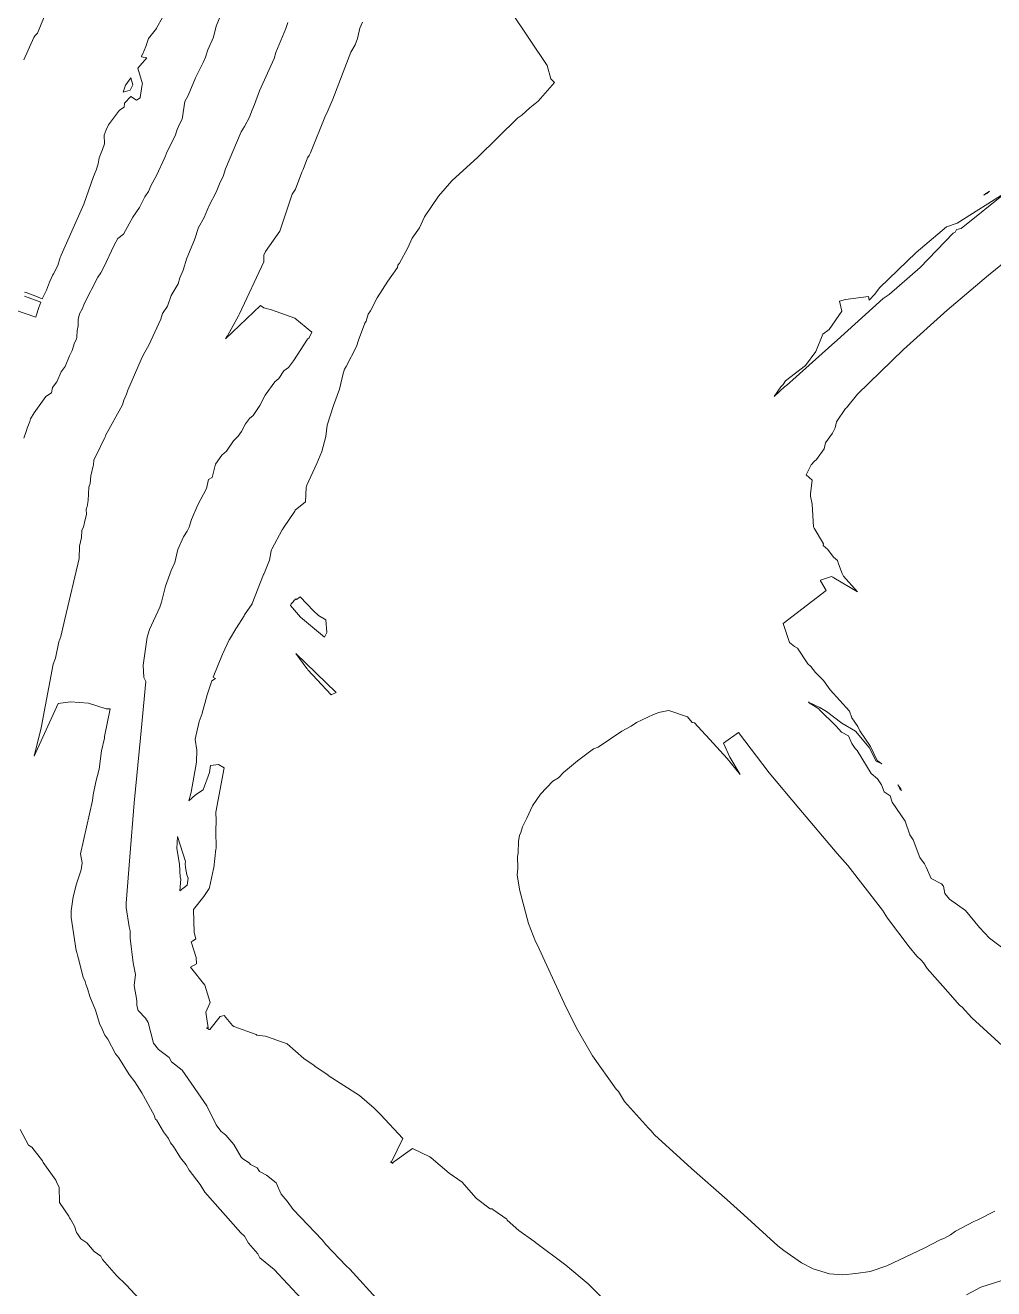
# Model space of a CAD drawing. Header units: metres. Extents: x 808092 to 809616, y 9156899 to 9158040.
# Drawn here: x 808325.3 to 808547.3, y 9157088.8 to 9157378.6 of the extents above; entities that cross this region are included whole.
import ezdxf

# ---------------------------------------------------------------- set-up
doc = ezdxf.new("R2010")
doc.units = ezdxf.units.M
doc.layers.add('C-TOPO-MAJR', color=9, linetype='Continuous')

msp = doc.modelspace()

# ---------------------------------------------------------------- linework, layer by layer
at = {"layer": 'C-TOPO-MAJR', "color": 9, "linetype": 'Continuous', "lineweight": 5}
for points, elevation in [([(808330.73, 9157383.06), (808328.11, 9157376.76), (808327.56, 9157376.25), (808327.27, 9157375.78), (808324.96, 9157370.67)], 2850), ([(808370.89, 9157382.82), (808369.1, 9157378.36), (808368.43, 9157375.82), (808367.13, 9157372.9), (808366.62, 9157371.23), (808366.12, 9157370.05), (808364.29, 9157366.48), (808362.65, 9157362.46), (808361.91, 9157361.08), (808361.28, 9157357.02), (808360.73, 9157356.03), (808360.1, 9157354.65), (808359.63, 9157353.24), (808357.8, 9157349.59), (808357.33, 9157348.21), (808355.4, 9157344.07), (808354.13, 9157341.86), (808353.56, 9157340.46), (808352.69, 9157339.25), (808351.51, 9157336.78), (808349.99, 9157334.56), (808347.86, 9157330.65), (808346.5, 9157329.63), (808345.68, 9157328.16), (808343.35, 9157323.06), (808342.63, 9157321.78), (808341.94, 9157320.81), (808338.84, 9157314.68), (808338.4, 9157313.61), (808337.76, 9157312.39), (808337.41, 9157311.11), (808337.44, 9157309.61), (808337.19, 9157308.55), (808337.11, 9157307.03), (808337.02, 9157306.59), (808336.6, 9157305.69), (808336.07, 9157303.94), (808335.41, 9157302.72), (808334.47, 9157300.32), (808333.52, 9157299.08), (808332.56, 9157296.82), (808331.58, 9157295.52), (808331.32, 9157294.28), (808330.02, 9157293.41), (808327.32, 9157289.67), (808326.52, 9157288.31), (808326.34, 9157287.7), (808325.7, 9157286.18), (808325.56, 9157285.63), (808325, 9157283.83)], 2870), ([(808436.67, 9157381.63), (808444.94, 9157369.36), (808445.81, 9157366.26), (808446.65, 9157365.41), (808442.85, 9157361.14), (808440.95, 9157359.62), (808439.17, 9157357.93), (808438.21, 9157357.31), (808429.09, 9157348.31), (808423.13, 9157342.88), (808420.03, 9157339.4), (808416.82, 9157334.65), (808415.71, 9157332.12), (808413.97, 9157329.77), (808413.01, 9157327.55), (808411.1, 9157323.98), (808410.73, 9157323.54), (808410.6, 9157322.99), (808408.4, 9157319.9), (808405.96, 9157316.04), (808404.43, 9157313.06), (808403.94, 9157312.32), (808403.47, 9157310.69), (808403.16, 9157310.21), (808401.72, 9157306.37), (808401.25, 9157304.88), (808398.86, 9157300.29), (808398.48, 9157299.69), (808398.17, 9157298.73), (808397.33, 9157295.08), (808395.93, 9157291.39), (808394.55, 9157286.86), (808394.18, 9157284.21), (808393.26, 9157280.83), (808392.17, 9157278.02), (808389.84, 9157273.06), (808389.81, 9157272.86), (808389.7, 9157272.52), (808389.51, 9157269.29), (808387.21, 9157267.33), (808387.13, 9157267.13), (808384.47, 9157263.29), (808384.29, 9157262.95), (808384.17, 9157262.87), (808381.85, 9157258.39), (808381.74, 9157258.26), (808381.66, 9157258.04), (808381.29, 9157255.86), (808380.04, 9157252.86), (808379.97, 9157252.71), (808379.91, 9157252.62), (808377.33, 9157245.92), (808377.3, 9157245.88), (808377.29, 9157245.84), (808375.55, 9157243.31), (808375.52, 9157243.15), (808373.73, 9157240.37), (808373.63, 9157240.3), (808373.58, 9157240.15), (808372.15, 9157237.7), (808372.08, 9157237.6), (808370.56, 9157234.44), (808370.52, 9157234.3), (808368.4, 9157229.02), (808368.88, 9157228.77), (808368.1, 9157228.22), (808366.95, 9157224.77), (808366.95, 9157224.66), (808365.84, 9157220.81), (808365.82, 9157220.69), (808365.19, 9157218.87), (808364.24, 9157214.86), (808364.24, 9157214.8), (808364.23, 9157214.75), (808364.63, 9157212.32), (808364.53, 9157209.63), (808364.53, 9157209.61), (808364.53, 9157209.59), (808363.37, 9157202.71), (808363.37, 9157202.68), (808363.37, 9157202.66), (808362.79, 9157200.71), (808364.32, 9157202.08), (808366.05, 9157203.22), (808367.51, 9157207.18), (808367.75, 9157208.81), (808369.63, 9157209.04), (808370.88, 9157208.29), (808369, 9157198.1), (808369.09, 9157196.15), (808369.07, 9157196.05), (808368.98, 9157193.99), (808368.96, 9157193.86), (808369.03, 9157189.78), (808369, 9157189.64), (808368.54, 9157185.3), (808368.48, 9157185.1), (808367.57, 9157180.81), (808367.48, 9157180.56), (808366.27, 9157178.74), (808363.88, 9157175.76), (808363.87, 9157175.7), (808364, 9157170.59), (808363.99, 9157170.51), (808364.39, 9157169.02), (808363.61, 9157168.49), (808363.33, 9157168.36), (808364.45, 9157164.73), (808364.56, 9157163.32), (808363.15, 9157162.51), (808366.44, 9157158.4), (808367.69, 9157154.42), (808366.68, 9157152.2), (808367.27, 9157148.63), (808366.88, 9157148.62), (808367.45, 9157148.24), (808367.51, 9157148.22), (808367.59, 9157148.28), (808369.95, 9157151.26), (808370.93, 9157151.47), (808372.78, 9157149.18), (808373.11, 9157148.97), (808378.21, 9157147.1), (808378.39, 9157146.97), (808380.4, 9157146.75), (808380.62, 9157146.62), (808385.32, 9157144.95), (808389.13, 9157141.58), (808391.5, 9157139.98), (808391.65, 9157139.85), (808394.74, 9157137.74), (808394.76, 9157137.73), (808401.96, 9157133.09), (808405.3, 9157130.19), (808406.63, 9157128.83), (808406.75, 9157128.73), (808411.84, 9157123.21), (808409.26, 9157117.88), (808409.07, 9157117.86), (808409.31, 9157117.66), (808409.53, 9157117.5), (808409.47, 9157117.68), (808414.09, 9157120.94), (808418.08, 9157119.04), (808418.37, 9157118.84), (808422.46, 9157115.33), (808425.47, 9157113.23), (808428.57, 9157109.62), (808428.73, 9157109.48), (808431.88, 9157107.1), (808432.43, 9157107.15), (808432.47, 9157106.93), (808435.68, 9157104.78), (808435.81, 9157104.53), (808438.48, 9157102.18), (808441.89, 9157099.73), (808442.05, 9157099.64), (808442.27, 9157099.38), (808449.2, 9157094.16), (808454.33, 9157089.94), (808460.72, 9157083.57)], 2900), ([(808356.86, 9157380.53), (808355.42, 9157377.93), (808355.37, 9157377.81), (808353.58, 9157375.54), (808352.97, 9157373.69), (808352.14, 9157371.87), (808352.13, 9157371.85), (808351.95, 9157371.35), (808353.19, 9157371.11), (808351.07, 9157368.74), (808352.16, 9157365.1), (808352.13, 9157364.98), (808351.67, 9157361.98), (808351.66, 9157361.94), (808350.78, 9157361.41), (808349.51, 9157362.19), (808348.06, 9157360.73), (808348.01, 9157359.78), (808346.89, 9157359.08), (808344.38, 9157355.74), (808343.85, 9157354.6), (808343.42, 9157353.32), (808343.46, 9157351.4), (808343.03, 9157350.08), (808342.21, 9157348.16), (808341.98, 9157346.79), (808341.56, 9157345.3), (808340.93, 9157343.84), (808338.74, 9157337.5), (808333.57, 9157325.85), (808333.42, 9157325.59), (808333.3, 9157325.31), (808332.76, 9157323.5), (808331.81, 9157321.58), (808331.6, 9157321.36), (808330.84, 9157319.66), (808330.19, 9157317.78), (808329.21, 9157315.83), (808329.15, 9157315.85), (808328.28, 9157316.2), (808328.1, 9157316.25), (808325.48, 9157317.3), (808325.14, 9157317.33)], 2860), ([(808385.46, 9157379.22), (808385.03, 9157377.81), (808382.77, 9157372.35), (808382.4, 9157370.93), (808378.99, 9157363.5), (808377.85, 9157360.37), (808377.22, 9157358.96), (808376.72, 9157357.52), (808375.56, 9157355.38), (808374.76, 9157354.15), (808371.21, 9157345.63), (808370.66, 9157343.87), (808369.98, 9157342.58), (808369.09, 9157340.3), (808367.45, 9157337.24), (808366.28, 9157334.45), (808365.04, 9157332.16), (808364.07, 9157329.36), (808362.36, 9157325.16), (808361.52, 9157322.36), (808360.77, 9157320.64), (808360.33, 9157319.26), (808358.76, 9157316.57), (808357.89, 9157314.12), (808356.79, 9157312.46), (808356.35, 9157311.18), (808353.63, 9157305.16), (808352.37, 9157303.06), (808351.9, 9157301.89), (808348.83, 9157294.88), (808348.52, 9157293.92), (808347.93, 9157292.59), (808347.58, 9157291.52), (808343.7, 9157284.51), (808343.67, 9157284.29), (808343.63, 9157284.17), (808343.52, 9157283.99), (808341.65, 9157280.02), (808341, 9157278.88), (808340.97, 9157277.69), (808340.88, 9157277.49), (808340.34, 9157275.24), (808340.16, 9157273.43), (808339.84, 9157272.62), (808339.69, 9157269.57), (808339.49, 9157268.17), (808339.29, 9157267.59), (808339.36, 9157266.36), (808339.1, 9157265.55), (808338.91, 9157264.5), (808338.63, 9157263.49), (808338.28, 9157262.73), (808338.23, 9157261.1), (808337.73, 9157259.11), (808337.67, 9157256.25), (808334.36, 9157242.37), (808333.42, 9157238.37), (808333, 9157237.18), (808332.21, 9157233.42), (808331.73, 9157232.01), (808328.95, 9157217.44), (808327.34, 9157210.91), (808332.84, 9157223.03), (808335.7, 9157223.37), (808339.78, 9157223.05), (808343.81, 9157221.82), (808344.8, 9157221.82), (808343.48, 9157215.42), (808343.44, 9157215.09), (808342.75, 9157212.12), (808342.27, 9157207.97), (808341.51, 9157205.01), (808340.84, 9157202.04), (808340.71, 9157200.74), (808337.99, 9157188.51), (808338.31, 9157186.46), (808338.15, 9157184.88), (808337.05, 9157181.65), (808336.3, 9157178.65), (808335.85, 9157175.46), (808335.84, 9157173.9), (808336.95, 9157166.37), (808337.12, 9157165.89), (808337.24, 9157165.3), (808337.53, 9157164.43), (808338.6, 9157160.27), (808339.01, 9157159.23), (808339.18, 9157158.64), (808339.6, 9157157.62), (808340.1, 9157155.82), (808341.43, 9157152.65), (808342.42, 9157149.37), (808342.69, 9157148.89), (808343.55, 9157146.94), (808344.2, 9157146.05), (808346, 9157142.66), (808346.72, 9157141.76), (808349.15, 9157137.95), (808350.45, 9157136.25), (808352.03, 9157133.73), (808354.85, 9157128.56), (808355.18, 9157127.64), (808355.36, 9157127.55), (808356.98, 9157124.78), (808358.13, 9157123.23), (808358.62, 9157122.27), (808359.27, 9157121.4), (808360.88, 9157118.81), (808362.19, 9157117.24), (808362.88, 9157116.01), (808365.41, 9157112.71), (808366.49, 9157110.94), (808374.74, 9157101.63), (808375.54, 9157100.86), (808376.47, 9157099.21), (808378.6, 9157096.8), (808379.06, 9157095.85), (808382.36, 9157093.2), (808388.65, 9157086.49)], 2880), ([(808402.63, 9157379.3), (808402.02, 9157377.91), (808401.46, 9157375.49), (808400.96, 9157374.06), (808399.95, 9157372.4), (808395.78, 9157361.58), (808394.45, 9157358.41), (808394.16, 9157357.86), (808390.67, 9157349.3), (808390.36, 9157348.69), (808390.02, 9157348.12), (808389.01, 9157345.46), (808388.73, 9157344.9), (808387.24, 9157340.99), (808386.49, 9157339.8), (808383.63, 9157331.34), (808380.38, 9157326.69), (808380.01, 9157325.84), (808379.96, 9157324.28), (808374.38, 9157312.36), (808374.28, 9157312.06), (808371.65, 9157307.37), (808371.63, 9157307.33), (808371.6, 9157307.24), (808371.22, 9157306.64), (808379.2, 9157314.32), (808380.03, 9157313.77), (808381.76, 9157313.28), (808387.08, 9157311.35), (808390.96, 9157308.2), (808390.37, 9157306.9), (808390.03, 9157306.57), (808386.83, 9157301.57), (808385.63, 9157300.06), (808384.6, 9157299.27), (808383.4, 9157297.58), (808382.55, 9157296.82), (808380.33, 9157293.72), (808379.09, 9157291.38), (808377.52, 9157289.08), (808376.67, 9157288.4), (808375.81, 9157287.14), (808374.87, 9157285.39), (808374.14, 9157284.34), (808373.03, 9157283.24), (808371.44, 9157280.92), (808370.4, 9157279.95), (808368.88, 9157277.88), (808368.14, 9157274.88), (808367.3, 9157274.36), (808366.82, 9157272.34), (808364.86, 9157268.57), (808363.43, 9157265.21), (808362.86, 9157263.48), (808362.4, 9157262.52), (808361.56, 9157261.25), (808360.31, 9157258.33), (808359.61, 9157255.35), (808358.76, 9157253.54), (808357.46, 9157249.93), (808356.56, 9157246.23), (808356.18, 9157245.08), (808353.81, 9157239.96), (808353.23, 9157238.23), (808352.33, 9157231.8), (808352.51, 9157228.99), (808352.96, 9157228.08), (808351.69, 9157215.1), (808350.27, 9157200.22), (808349.27, 9157187.82), (808348.43, 9157177.2), (808348.44, 9157176.2), (808349.09, 9157171.81), (808349.35, 9157170.84), (808349.37, 9157169.19), (808350.05, 9157163.53), (808350.57, 9157160.88), (808350.25, 9157158.35), (808350.91, 9157154.9), (808350.85, 9157153.72), (808351.15, 9157152.6), (808352.86, 9157150.81), (808353.44, 9157149.83), (808354.69, 9157145.1), (808355.88, 9157143.64), (808358.3, 9157141.8), (808358.82, 9157140.83), (808361.28, 9157138.89), (808366.91, 9157130.75), (808369.1, 9157126.4), (808370.15, 9157124.89), (808371.28, 9157124.01), (808373.11, 9157121.89), (808374.82, 9157118.94), (808375.18, 9157118.61), (808376.66, 9157117.69), (808376.96, 9157117.28), (808378.43, 9157116.48), (808379.01, 9157115.66), (808380.62, 9157114.87), (808382.81, 9157113.04), (808383.98, 9157110.46), (808385.35, 9157108.9), (808386.69, 9157106.93), (808393.39, 9157100.03), (808394.24, 9157098.93), (808398.87, 9157094.05), (808399.71, 9157093.28), (808406.52, 9157085.81)], 2890), ([(808549.44, 9157166.9), (808546.38, 9157169.18), (808544.06, 9157171.67), (808540.89, 9157175.51), (808537.2, 9157178.12), (808536.1, 9157179.4), (808535.81, 9157181.13), (808535.36, 9157181.68), (808532.95, 9157182.89), (808531.87, 9157185.49), (808531.47, 9157186.21), (808530.36, 9157187.69), (808528.86, 9157191.78), (808528.11, 9157192.9), (808527.04, 9157196.02), (808524.06, 9157200.35), (808523.56, 9157201.8), (808522.23, 9157202.76), (808521.59, 9157204.35), (808520.71, 9157205.77), (808519.23, 9157206.96), (808516, 9157212.22), (808515.57, 9157212.7), (808514.77, 9157213.86), (808514.01, 9157215.59), (808512.42, 9157216.4), (808511.22, 9157217.78), (808511.07, 9157218), (808507.4, 9157221.53), (808507.25, 9157221.75), (808504.98, 9157223.19), (808504.85, 9157223.37), (808505, 9157223.26), (808507.48, 9157222.12), (808508.95, 9157221.19), (808512.48, 9157218.5), (808515.63, 9157216.7), (808518.74, 9157212.95), (808520.35, 9157209.8), (808521.69, 9157209.2), (808520.64, 9157209.93), (808519.07, 9157213.12), (808516.62, 9157216.76), (808516.15, 9157217.74), (808514.81, 9157219.76), (808514.23, 9157221.24), (808509.81, 9157226.16), (808508.27, 9157228.27), (808506.44, 9157230.11), (808505.43, 9157231.49), (808504.68, 9157232.11), (808502.37, 9157235.68), (808501.66, 9157236.05), (808500.54, 9157236.98), (808499.04, 9157241.35), (808508.94, 9157248.96), (808507.61, 9157251.15), (808507.64, 9157251.32), (808510.15, 9157252.1), (808510.43, 9157251.95), (808510.46, 9157252.02), (808510.65, 9157251.84), (808516.06, 9157248.65), (808516.05, 9157248.71), (808512.89, 9157252.18), (808512.58, 9157252.85), (808511.74, 9157255.04), (808511.51, 9157255.81), (808510.62, 9157256.54), (808509.26, 9157258.32), (808508.22, 9157259.28), (808508.28, 9157259.66), (808506.17, 9157263.2), (808506.04, 9157263.52), (808505.69, 9157268.76), (808505.35, 9157270.54), (808505.33, 9157271.06), (808505.71, 9157274.2), (808504.29, 9157275.43), (808505.48, 9157277.74), (808506.25, 9157278.62), (808506.67, 9157278.96), (808508.42, 9157281.39), (808508.75, 9157282.82), (808510.37, 9157285.01), (808511.01, 9157286.22), (808511.31, 9157287.62), (808513.32, 9157290.64), (808513.59, 9157290.84), (808516.09, 9157293.97), (808526.63, 9157304.2), (808536.66, 9157313.2), (808546.09, 9157321.28), (808556.22, 9157329.41)], 2900), ([(808325.14, 9157316.46), (808328.88, 9157315.02), (808328.4, 9157313.8), (808327.81, 9157311.9), (808327.69, 9157311.61), (808323.08, 9157313.19)], 2860), ([(808551.1, 9157142.91), (808542.27, 9157150.91), (808540.1, 9157153.33), (808539.5, 9157153.83), (808537.43, 9157156.18), (808532.05, 9157162.23), (808531.22, 9157163.57), (808530.7, 9157164.16), (808529.68, 9157165.1), (808527.92, 9157167.22), (808522.95, 9157173.74), (808521.79, 9157175.64), (808513.91, 9157185.89), (808511.46, 9157188.58), (808502.64, 9157199.01), (808495.83, 9157207.13), (808488.8, 9157216.35), (808485.41, 9157213.93), (808486.83, 9157210.74), (808489.19, 9157206.71), (808486.2, 9157210.42), (808481.41, 9157215.66), (808481.16, 9157215.87), (808478.74, 9157218.56), (808478.18, 9157218.68), (808477.09, 9157219.92), (808472.81, 9157221.37), (808472.81, 9157221.37), (808471.56, 9157221.21), (808470.55, 9157220.97), (808469.36, 9157220.51), (808465.46, 9157218.65), (808464.24, 9157217.8), (808462.04, 9157216.64), (808456.62, 9157213), (808455.59, 9157212.63), (808451.89, 9157209.88), (808448.68, 9157207.19), (808447.55, 9157206), (808446.22, 9157205.17), (808443.43, 9157202.18), (808441.59, 9157199.57), (808440.3, 9157196.75), (808439.3, 9157194.75), (808438.91, 9157193.46), (808438.62, 9157192.73), (808438.4, 9157191.45), (808438.31, 9157188.71), (808438.14, 9157187.94), (808438.22, 9157185.24), (808438.09, 9157183.66), (808438.66, 9157180.07), (808440.65, 9157172.53), (808442.26, 9157168.42), (808442.66, 9157167.71), (808448.87, 9157154.26), (808451.61, 9157148.73), (808455.35, 9157142.24), (808460.79, 9157134.56), (808461.28, 9157134.01), (808462.64, 9157131.71), (808468.15, 9157125.62), (808468.73, 9157125.09), (808469.54, 9157124.12), (808478.03, 9157116.38), (808486.2, 9157109.16), (808490.06, 9157105.75), (808497.84, 9157098.6), (808499.18, 9157097.54), (808503.25, 9157094.73), (808505.94, 9157093.32), (808509.66, 9157092.2), (808512.76, 9157091.96), (808515.7, 9157092.25), (808519.02, 9157092.78), (808522.81, 9157094.02), (808531.35, 9157098.1), (808535.01, 9157100.02), (808536.01, 9157100.4), (808537.43, 9157101.16), (808538.54, 9157101.98), (808542.77, 9157104.24), (808543.53, 9157104.55), (808547.6, 9157106.61)], 2900), ([(808324.11, 9157125.29), (808326.06, 9157121.68), (808326.82, 9157121.24), (808329.23, 9157118.09), (808329.44, 9157117.71), (808332.32, 9157113.66), (808332.5, 9157113.32), (808332.65, 9157112.89), (808333.07, 9157112.05), (808333.14, 9157108.55), (808335.27, 9157105.45), (808335.42, 9157105.08), (808335.68, 9157104.78), (808336.57, 9157103.14), (808337.06, 9157101.71), (808337.25, 9157101.37), (808338.01, 9157100.27), (808339.38, 9157099.33), (808341.13, 9157097.3), (808342.62, 9157096.23), (808343.01, 9157095.51), (808346.21, 9157091.82), (808348.4, 9157089.72), (808353.48, 9157084.29)], 2870), ([(808541.1, 9157087.37), (808544.35, 9157089.17), (808548.99, 9157090.58)], 2900)]:
    msp.add_lwpolyline(points, dxfattribs=dict(at, elevation=elevation))
for points, elevation in [([(808349.99, 9157364.9), (808349.5, 9157366.54), (808348.36, 9157364.89), (808348.31, 9157364.81), (808347.75, 9157363.24), (808349.33, 9157363.66), (808349.99, 9157364.9)], 2860), ([(808499.03, 9157296.16), (808498.48, 9157295.64), (808496.96, 9157293.42), (808499.44, 9157295.75), (808499.8, 9157295.98), (808510.24, 9157305.29), (808511.41, 9157306.37), (808522, 9157315.93), (808523.37, 9157316.82), (808530.46, 9157323), (808538.05, 9157330.86), (808538.51, 9157331.14), (808538.78, 9157331.7), (808539.89, 9157331.94), (808550.31, 9157340.37), (808538.91, 9157333.18), (808536.51, 9157332.33), (808529.54, 9157326.46), (808521.15, 9157318.31), (808520.08, 9157316.91), (808518.74, 9157315.51), (808518.62, 9157316.38), (808513.36, 9157315.68), (808511.99, 9157315.25), (808512.52, 9157312.99), (808509.59, 9157308.78), (808508.17, 9157307.74), (808506.51, 9157303.77), (808504.19, 9157300.54), (808499.61, 9157296.98), (808499.03, 9157296.16)], 2900), ([(808545.67, 9157340.09), (808545.49, 9157340.01), (808545.04, 9157339.6), (808545.75, 9157340), (808546.35, 9157340.51), (808545.67, 9157340.09)], 2900), ([(808387.34, 9157247.04), (808386.23, 9157245.86), (808386.13, 9157245.51), (808388.38, 9157242.83), (808393.93, 9157238.19), (808394.47, 9157239.28), (808394.18, 9157242.23), (808392.53, 9157243.19), (808391.37, 9157244.26), (808388.32, 9157247.45), (808387.5, 9157246.9), (808387.34, 9157247.04)], 2900), ([(808389.92, 9157231.02), (808390.08, 9157230.71), (808395.4, 9157225.01), (808395.54, 9157225.08), (808395.55, 9157225.08), (808396.54, 9157225.57), (808387.31, 9157234.46), (808389.87, 9157231.03), (808389.92, 9157231.02)], 2900), ([(808525.86, 9157203.35), (808526.17, 9157203.09), (808526.01, 9157203.4), (808526, 9157203.44), (808525.35, 9157204.38), (808525.81, 9157203.46), (808525.86, 9157203.35)], 2900), ([(808362.04, 9157186.78), (808360.18, 9157192.54), (808360.02, 9157189.73), (808360.02, 9157189.73), (808360.69, 9157186.13), (808360.83, 9157183.18), (808360.93, 9157182.69), (808360.73, 9157180.06), (808362.45, 9157181.31), (808362.65, 9157182.98), (808362.36, 9157183.73), (808362.05, 9157185.43), (808361.95, 9157186.34), (808362.04, 9157186.78)], 2900)]:
    msp.add_lwpolyline(points, close=True, dxfattribs=dict(at, elevation=elevation))

doc.saveas('drawing.dxf')
